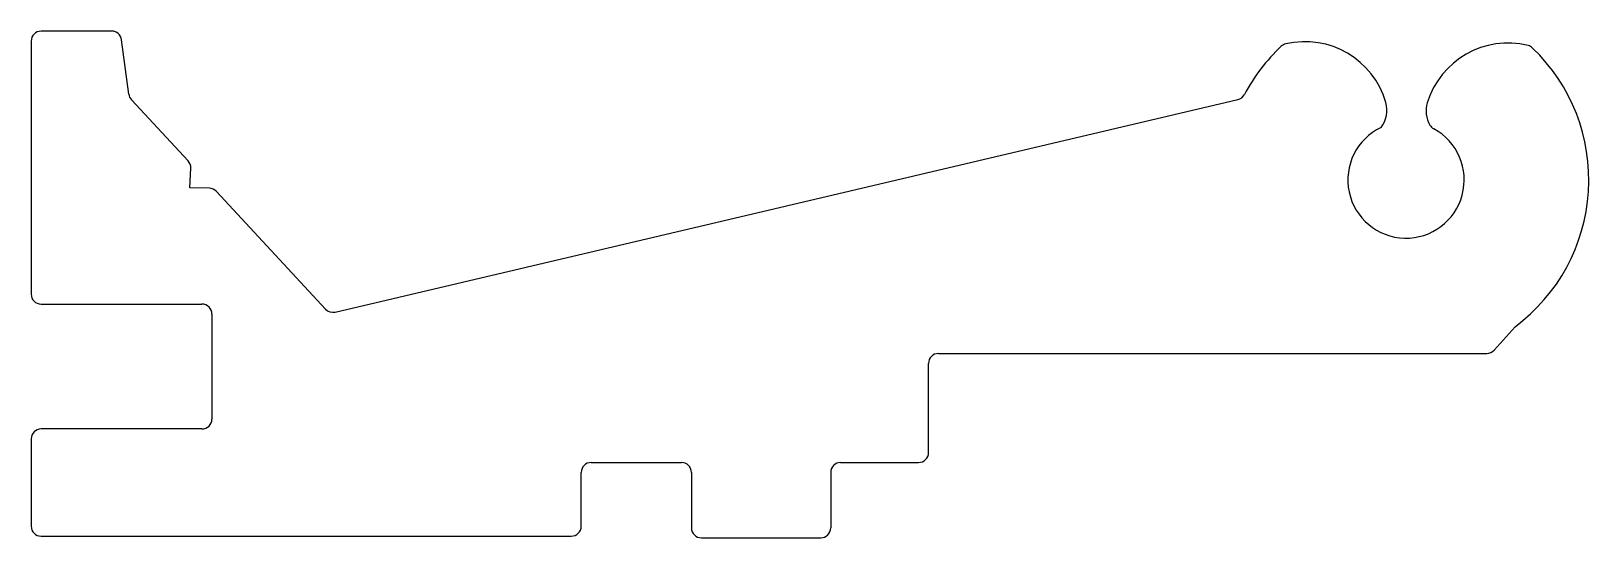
# Model space of a CAD drawing. Extents: x 281.3 to 328.1, y 489.8 to 505.
import ezdxf

# ---------------------------------------------------------------- set-up
doc = ezdxf.new("R2010")
doc.units = 0
doc.layers.get('0').update_dxf_attribs({"linetype": 'CONTINUOUS'})

msp = doc.modelspace()

# ---------------------------------------------------------------- linework, layer by layer
at = {"color": 0}
for p, q in [((281.283, 504.746), (281.283, 497.136)), ((283.71, 505.046), (281.583, 505.046)), ((284.22, 503.15), (284.005, 504.785)), ((284.298, 502.985), (286.006, 501.143)), ((290.426, 496.598), (317.586, 502.987)), ((286.06, 500.337), (286.085, 500.926)), ((286.645, 500.321), (286.06, 500.337)), ((286.856, 500.225), (290.137, 496.686)), ((281.583, 496.836), (286.422, 496.836)), ((286.722, 496.536), (286.722, 493.379)), ((325.299, 495.45), (325.925, 496.154)), ((308.581, 495.349), (325.075, 495.349)), ((308.281, 492.371), (308.281, 495.049)), ((286.422, 493.079), (281.583, 493.079)), ((281.283, 492.779), (281.283, 490.155)), ((298.132, 492.071), (300.847, 492.071)), ((305.637, 492.071), (307.981, 492.071)), ((297.832, 490.155), (297.832, 491.771)), ((301.147, 491.771), (301.147, 490.105)), ((305.337, 491.771), (305.337, 490.105)), ((281.583, 489.855), (297.532, 489.855)), ((301.447, 489.805), (305.037, 489.805))]:
    msp.add_line(p, q, dxfattribs=at)
for centre, radius, start, end in [((281.583, 504.746), 0.3, 90, 180), ((283.707, 504.746), 0.3, 7.5072, 89.5268), ((319.605, 502.198), 2.531, 16.0777, 103.1413), ((322.646, 500.57), 5.5, 133.0301, 152.1536), ((319.098, 504.371), 0.3, 103.1413, 133.0301), ((325.709, 502.156), 2.531, 76.0718, 163.1354), ((322.646, 500.57), 5.5, 306.5973, 46.183), ((326.246, 504.322), 0.3, 46.183, 76.0718), ((284.518, 503.189), 0.3, 187.5072, 222.8317), ((317.518, 503.279), 0.3, 283.2379, 332.1536), ((321.226, 502.665), 0.844, 322.3628, 16.0777), ((324.094, 502.646), 0.844, 163.1354, 210.3752), ((322.646, 500.57), 1.75, 115.4295, 61.4691), ((323.625, 502.371), 0.3, 210.3752, 241.4691), ((285.786, 500.939), 0.3, 357.5092, 42.8317), ((286.636, 500.021), 0.3, 42.8317, 88.4063), ((281.583, 497.136), 0.3, 180, 270), ((286.422, 496.536), 0.3, 0, 90), ((290.357, 496.89), 0.3, 222.8317, 283.2379), ((308.581, 495.049), 0.3, 90, 180), ((325.075, 495.649), 0.3, 270, 318.3686), ((281.583, 492.779), 0.3, 90, 180), ((286.422, 493.379), 0.3, 270, 0), ((298.132, 491.771), 0.3, 90, 180), ((300.847, 491.771), 0.3, 0, 90), ((305.637, 491.771), 0.3, 90, 180), ((307.981, 492.371), 0.3, 270, 0), ((281.583, 490.155), 0.3, 180, 270), ((297.532, 490.155), 0.3, 270, 0), ((301.447, 490.105), 0.3, 180, 270), ((305.037, 490.105), 0.3, 270, 0)]:
    msp.add_arc(centre, radius, start, end, dxfattribs=at)

doc.saveas('drawing.dxf')
